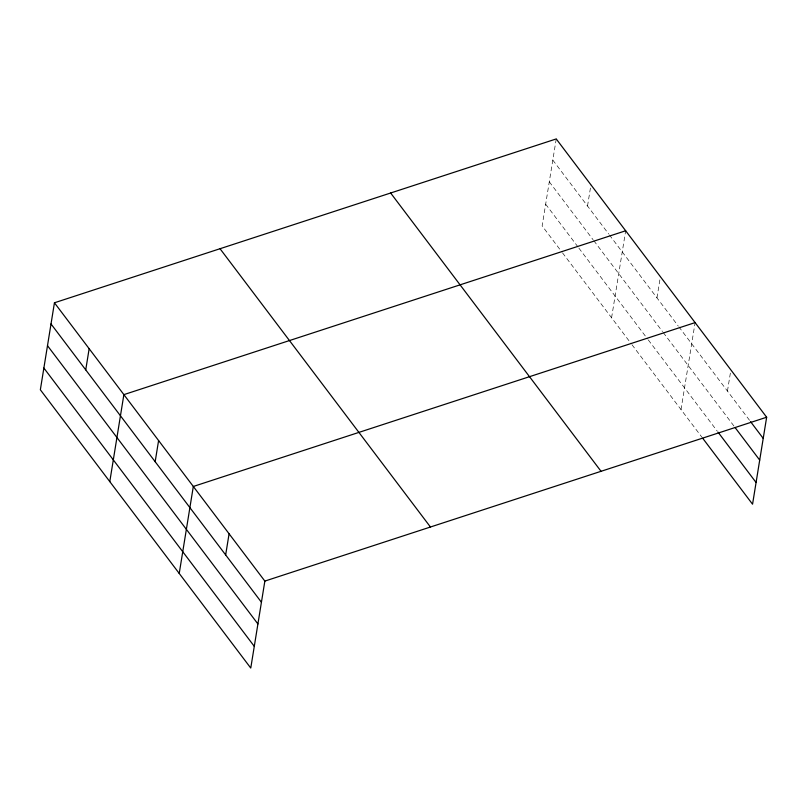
<?xml version="1.0" encoding="UTF-8"?>
<svg xmlns="http://www.w3.org/2000/svg" width="807" height="807" viewBox="0 0 807 807"><rect width="100%" height="100%" fill="white"/><g stroke="black" fill="none" stroke-linecap="round" stroke-linejoin="round"><path stroke-width="0.61" stroke-dasharray="4.04 3.03" d="M556.235 138.935L542.143 225.91L561.763 251.865M587.526 206.007L590.946 184.853M611.585 317.746L625.667 230.772M656.959 297.844L660.388 276.69M681.017 409.593L695.109 322.608M727.45 391.082L730.678 371.17M552.805 160.089L608.66 233.959M609.416 234.958L678.092 325.796M678.848 326.795L749.814 420.649M549.285 181.807L593.064 239.709M593.821 240.708L662.497 331.546M663.253 332.545L734.37 426.6M545.663 204.191L578.115 247.113M578.871 248.112L647.557 338.95M648.314 339.949L717.332 431.241M562.519 252.863L631.205 343.701M631.962 344.7L701.888 437.182"/><path stroke-width="1.21" d="M54.442 302.786L40.35 389.771L250.765 668.065L264.857 581.09L54.442 302.786L556.235 138.935L766.65 417.229L752.558 504.214L702.635 438.171M85.734 369.868L89.153 348.705M109.792 481.608L123.874 394.633L625.667 230.772M155.166 461.705L158.596 440.551M179.225 573.444L193.317 486.47L695.109 322.608M225.657 554.934L229.087 533.78M264.857 581.09L766.65 417.229M750.55 421.637L763.22 438.393M735.116 427.579L759.71 460.111M718.079 432.219L756.078 482.485M390.638 193.004L601.054 471.308M220.029 248.717L430.444 527.011M51.012 323.95L261.428 602.244M47.492 345.668L257.917 623.962M43.871 368.042L254.286 646.346"/></g></svg>
